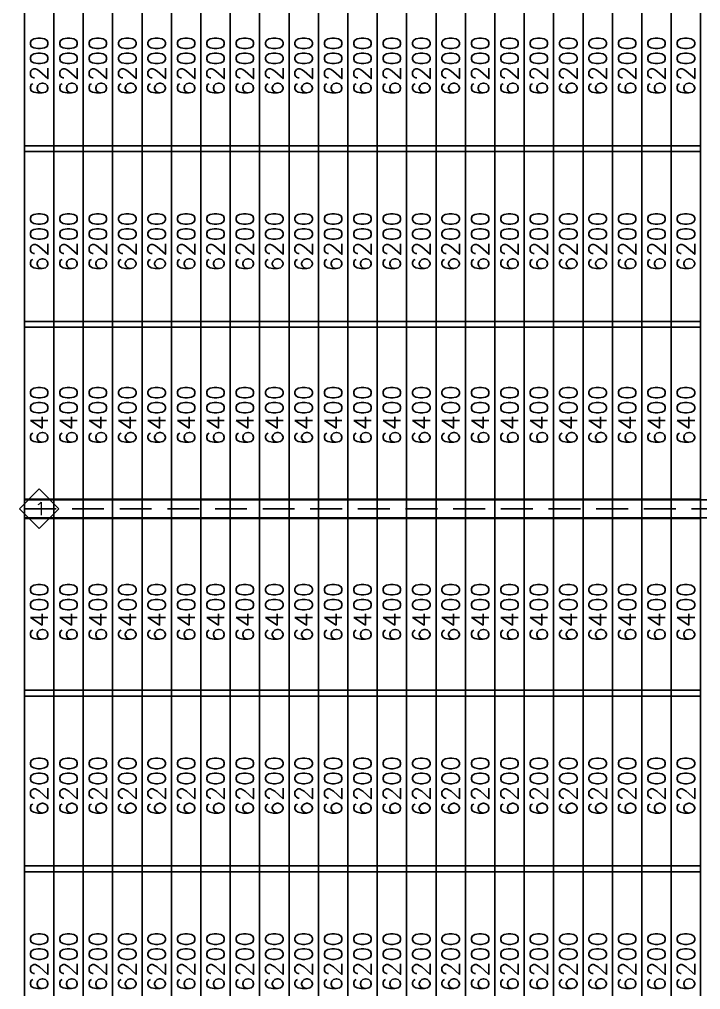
# Model space of a CAD drawing. Extents: x 0 to 143323, y 0 to 101350.
# Drawn here: x 52192 to 75362, y 37845 to 70825 of the extents above; entities that cross this region are included whole.
import ezdxf

# ---------------------------------------------------------------- set-up
doc = ezdxf.new("R2010")
doc.units = 0
doc.linetypes.add('CONTIN', pattern=[0])
doc.linetypes.add('DASHED', pattern=[1620.9, 1083.5, -537.4])
doc.layers.get('0').update_dxf_attribs({"linetype": 'CONTIN'})
for name, color, linetype in [('1', 7, 'CONTIN'), ('2', 6, 'CONTIN'), ('3', 7, 'CONTIN'), ('5', 5, 'DASHED')]:
    doc.layers.add(name, color=color, linetype=linetype)
doc.styles.add('SIMPLEX', font='SIMPLEX')

# ---------------------------------------------------------------- blocks, each defined once
blk = doc.blocks.new('DIAMOND')
for p, q in [((0, 25.4), (-12.7, 12.7)), ((12.7, 12.7), (0, 25.4)), ((-12.7, 12.7), (0, 0)), ((0, 0), (12.7, 12.7))]:
    blk.add_line(p, q)
blk = doc.blocks.new('ROFSHT')
at = {"layer": '1'}
for p, q in [((-0.00024, 48808.7109), (-0.00024, 42639.4766)), ((999.99982, 42639.4766), (999.99982, 48808.7109)), ((999.99982, 48808.7109), (999.99982, 42639.4766)), ((1999.99963, 42639.4766), (1999.99963, 48808.7109)), ((1999.99963, 48808.7109), (1999.99963, 42639.4766)), ((2999.99976, 42639.4766), (2999.99976, 48808.7109)), ((2999.99976, 48808.7109), (2999.99976, 42639.4766)), ((3999.99927, 48808.7109), (3999.99927, 42639.4766)), ((4000, 42639.4766), (4000, 48808.7109)), ((4999.99951, 42639.4766), (4999.99951, 48808.7109)), ((5000, 48808.7109), (5000, 42639.4766)), ((5999.99951, 42639.4766), (5999.99951, 48808.7109)), ((5999.99951, 48808.7109), (5999.99951, 42639.4766)), ((6999.99951, 42639.4766), (6999.99951, 48808.7109)), ((6999.99951, 48808.7109), (6999.99951, 42639.4766)), ((8000, 42639.4766), (8000, 48808.7109)), ((8000, 48808.7109), (8000, 42639.4766)), ((9000, 42639.4766), (9000, 48808.7109)), ((9000, 48808.7109), (9000, 42639.4766)), ((10000, 42639.4766), (10000, 48808.7109)), ((10000, 48808.7109), (10000, 42639.4766)), ((11000, 48808.7109), (11000, 42639.4766)), ((11000.001, 42639.4766), (11000.001, 48808.7109)), ((12000, 42639.4766), (12000, 48808.7109)), ((12000, 48808.7109), (12000, 42639.4766)), ((13000, 42639.4766), (13000, 48808.7109)), ((13000, 48808.7109), (13000, 42639.4766)), ((13999.998, 42639.4766), (13999.998, 48808.7109)), ((13999.998, 48808.7109), (13999.998, 42639.4766)), ((14999.998, 42639.4766), (14999.998, 48808.7109)), ((15000, 48808.7109), (15000, 42639.4766)), ((16000, 42639.4766), (16000, 48808.7109)), ((16000, 48808.7109), (16000, 42639.4766)), ((17000, 42639.4766), (17000, 48808.7109)), ((17000, 48808.7109), (17000, 42639.4766)), ((17999.998, 42639.4766), (17999.998, 48808.7109)), ((18000, 48808.7109), (18000, 42639.4766)), ((19000, 42639.4766), (19000, 48808.7109)), ((19000, 48808.7109), (19000, 42639.4766)), ((20000, 42639.4766), (20000, 48808.7109)), ((20000, 48808.7109), (20000, 42639.4766)), ((21000, 42639.4766), (21000, 48808.7109)), ((21000, 48808.7109), (21000, 42639.4766)), ((22000, 42639.4766), (22000, 48808.7109)), ((22000, 48808.7109), (22000, 42639.4766)), ((22999.998, 42639.4766), (22999.998, 48808.7109)), ((-0.00024, 42838.4844), (-0.00024, 36669.2539)), ((999.99982, 42838.4844), (-0.00024, 42838.4844)), ((-0.00024, 42639.4766), (999.99982, 42639.4766)), ((999.99982, 36669.2539), (999.99982, 42838.4844)), ((999.99982, 42838.4844), (999.99982, 36669.2539)), ((1999.99963, 42838.4844), (999.99982, 42838.4844)), ((999.99982, 42639.4766), (1999.99963, 42639.4766)), ((1999.99963, 36669.2539), (1999.99963, 42838.4844)), ((1999.99963, 42838.4844), (1999.99963, 36669.2539)), ((2999.99976, 42838.4844), (1999.99963, 42838.4844)), ((1999.99963, 42639.4766), (2999.99976, 42639.4766)), ((2999.99976, 36669.2539), (2999.99976, 42838.4844)), ((2999.99976, 42838.4844), (2999.99976, 36669.2539)), ((4000, 42838.4844), (2999.99976, 42838.4844)), ((2999.99976, 42639.4766), (4000, 42639.4766)), ((3999.99927, 42838.4844), (3999.99927, 36669.2539)), ((4999.99951, 42838.4844), (3999.99927, 42838.4844)), ((3999.99927, 42639.4766), (4999.99951, 42639.4766)), ((4000, 36669.2539), (4000, 42838.4844)), ((4999.99951, 36669.2539), (4999.99951, 42838.4844)), ((5000, 42838.4844), (5000, 36669.2539)), ((5999.99951, 42838.4844), (5000, 42838.4844)), ((5000, 42639.4766), (5999.99951, 42639.4766)), ((5999.99951, 36669.2539), (5999.99951, 42838.4844)), ((5999.99951, 42838.4844), (5999.99951, 36669.2539)), ((6999.99951, 42838.4844), (5999.99951, 42838.4844)), ((5999.99951, 42639.4766), (6999.99951, 42639.4766)), ((6999.99951, 36669.2539), (6999.99951, 42838.4844)), ((6999.99951, 42838.4844), (6999.99951, 36669.2539)), ((8000, 42838.4844), (6999.99951, 42838.4844)), ((6999.99951, 42639.4766), (8000, 42639.4766)), ((8000, 36669.2539), (8000, 42838.4844)), ((8000, 42838.4844), (8000, 36669.2539)), ((9000, 42838.4844), (8000, 42838.4844)), ((8000, 42639.4766), (9000, 42639.4766)), ((9000, 36669.2539), (9000, 42838.4844)), ((9000, 42838.4844), (9000, 36669.2539)), ((10000, 42838.4844), (9000, 42838.4844)), ((9000, 42639.4766), (10000, 42639.4766)), ((10000, 36669.2539), (10000, 42838.4844)), ((10000, 42838.4844), (10000, 36669.2539)), ((11000.001, 42838.4844), (10000, 42838.4844)), ((10000, 42639.4766), (11000.001, 42639.4766)), ((11000, 42838.4844), (11000, 36669.2539)), ((12000, 42838.4844), (11000, 42838.4844)), ((11000, 42639.4766), (12000, 42639.4766)), ((11000.001, 36669.2539), (11000.001, 42838.4844)), ((12000, 36669.2539), (12000, 42838.4844)), ((12000, 42838.4844), (12000, 36669.2539)), ((13000, 42838.4844), (12000, 42838.4844)), ((12000, 42639.4766), (13000, 42639.4766)), ((13000, 36669.2539), (13000, 42838.4844)), ((13000, 42838.4844), (13000, 36669.2539)), ((13999.998, 42838.4844), (13000, 42838.4844)), ((13000, 42639.4766), (13999.998, 42639.4766)), ((13999.998, 36669.2539), (13999.998, 42838.4844)), ((13999.998, 42838.4844), (13999.998, 36669.2539)), ((14999.998, 42838.4844), (13999.998, 42838.4844)), ((13999.998, 42639.4766), (14999.998, 42639.4766)), ((14999.998, 36669.2539), (14999.998, 42838.4844)), ((15000, 42838.4844), (15000, 36669.2539)), ((16000, 42838.4844), (15000, 42838.4844)), ((15000, 42639.4766), (16000, 42639.4766)), ((16000, 36669.2539), (16000, 42838.4844)), ((16000, 42838.4844), (16000, 36669.2539)), ((17000, 42838.4844), (16000, 42838.4844)), ((16000, 42639.4766), (17000, 42639.4766)), ((17000, 36669.2539), (17000, 42838.4844)), ((17000, 42838.4844), (17000, 36669.2539)), ((17999.998, 42838.4844), (17000, 42838.4844)), ((17000, 42639.4766), (17999.998, 42639.4766)), ((17999.998, 36669.2539), (17999.998, 42838.4844)), ((18000, 42838.4844), (18000, 36669.2539)), ((19000, 42838.4844), (18000, 42838.4844)), ((18000, 42639.4766), (19000, 42639.4766)), ((19000, 36669.2539), (19000, 42838.4844)), ((19000, 42838.4844), (19000, 36669.2539)), ((20000, 42838.4844), (19000, 42838.4844)), ((19000, 42639.4766), (20000, 42639.4766)), ((20000, 36669.2539), (20000, 42838.4844)), ((20000, 42838.4844), (20000, 36669.2539)), ((21000, 42838.4844), (20000, 42838.4844)), ((20000, 42639.4766), (21000, 42639.4766)), ((21000, 36669.2539), (21000, 42838.4844)), ((21000, 42838.4844), (21000, 36669.2539)), ((22000, 42838.4844), (21000, 42838.4844)), ((21000, 42639.4766), (22000, 42639.4766)), ((22000, 36669.2539), (22000, 42838.4844)), ((22000, 42838.4844), (22000, 36669.2539)), ((22999.998, 42838.4844), (22000, 42838.4844)), ((22000, 42639.4766), (22999.998, 42639.4766)), ((22999.998, 36669.2539), (22999.998, 42838.4844)), ((-0.00024, 36868.2617), (-0.00024, 30828.5605)), ((999.99982, 36868.2617), (-0.00024, 36868.2617)), ((-0.00024, 36669.2539), (999.99982, 36669.2539)), ((999.99982, 30828.5605), (999.99982, 36868.2617)), ((999.99982, 36868.2617), (999.99982, 30828.5605)), ((1999.99963, 36868.2617), (999.99982, 36868.2617)), ((999.99982, 36669.2539), (1999.99963, 36669.2539)), ((1999.99963, 30828.5605), (1999.99963, 36868.2617)), ((1999.99963, 36868.2617), (1999.99963, 30828.5605)), ((2999.99976, 36868.2617), (1999.99963, 36868.2617)), ((1999.99963, 36669.2539), (2999.99976, 36669.2539)), ((2999.99976, 30828.5605), (2999.99976, 36868.2617)), ((2999.99976, 36868.2617), (2999.99976, 30828.5605)), ((4000, 36868.2617), (2999.99976, 36868.2617)), ((2999.99976, 36669.2539), (4000, 36669.2539)), ((3999.99927, 36868.2617), (3999.99927, 30828.5605)), ((4999.99951, 36868.2617), (3999.99927, 36868.2617)), ((3999.99927, 36669.2539), (4999.99951, 36669.2539)), ((4000, 30828.5605), (4000, 36868.2617)), ((4999.99951, 30828.5605), (4999.99951, 36868.2617)), ((5000, 36868.2617), (5000, 30828.5605)), ((5999.99951, 36868.2617), (5000, 36868.2617)), ((5000, 36669.2539), (5999.99951, 36669.2539)), ((5999.99951, 30828.5605), (5999.99951, 36868.2617)), ((5999.99951, 36868.2617), (5999.99951, 30828.5605)), ((6999.99951, 36868.2617), (5999.99951, 36868.2617)), ((5999.99951, 36669.2539), (6999.99951, 36669.2539)), ((6999.99951, 30828.5605), (6999.99951, 36868.2617)), ((6999.99951, 36868.2617), (6999.99951, 30828.5605)), ((8000, 36868.2617), (6999.99951, 36868.2617)), ((6999.99951, 36669.2539), (8000, 36669.2539)), ((8000, 30828.5605), (8000, 36868.2617)), ((8000, 36868.2617), (8000, 30828.5605)), ((9000, 36868.2617), (8000, 36868.2617)), ((8000, 36669.2539), (9000, 36669.2539)), ((9000, 30828.5605), (9000, 36868.2617)), ((9000, 36868.2617), (9000, 30828.5605)), ((10000, 36868.2617), (9000, 36868.2617)), ((9000, 36669.2539), (10000, 36669.2539)), ((10000, 30828.5605), (10000, 36868.2617)), ((10000, 36868.2617), (10000, 30828.5605)), ((11000.001, 36868.2617), (10000, 36868.2617)), ((10000, 36669.2539), (11000.001, 36669.2539)), ((11000, 36868.2617), (11000, 30828.5605)), ((12000, 36868.2617), (11000, 36868.2617)), ((11000, 36669.2539), (12000, 36669.2539)), ((11000.001, 30828.5605), (11000.001, 36868.2617)), ((12000, 30828.5605), (12000, 36868.2617)), ((12000, 36868.2617), (12000, 30828.5605)), ((13000, 36868.2617), (12000, 36868.2617)), ((12000, 36669.2539), (13000, 36669.2539)), ((13000, 30828.5605), (13000, 36868.2617)), ((13000, 36868.2617), (13000, 30828.5605)), ((13999.998, 36868.2617), (13000, 36868.2617)), ((13000, 36669.2539), (13999.998, 36669.2539)), ((13999.998, 30828.5605), (13999.998, 36868.2617)), ((13999.998, 36868.2617), (13999.998, 30828.5605)), ((14999.998, 36868.2617), (13999.998, 36868.2617)), ((13999.998, 36669.2539), (14999.998, 36669.2539)), ((14999.998, 30828.5605), (14999.998, 36868.2617)), ((15000, 36868.2617), (15000, 30828.5605)), ((16000, 36868.2617), (15000, 36868.2617)), ((15000, 36669.2539), (16000, 36669.2539)), ((16000, 30828.5605), (16000, 36868.2617)), ((16000, 36868.2617), (16000, 30828.5605)), ((17000, 36868.2617), (16000, 36868.2617)), ((16000, 36669.2539), (17000, 36669.2539)), ((17000, 30828.5605), (17000, 36868.2617)), ((17000, 36868.2617), (17000, 30828.5605)), ((17999.998, 36868.2617), (17000, 36868.2617)), ((17000, 36669.2539), (17999.998, 36669.2539)), ((17999.998, 30828.5605), (17999.998, 36868.2617)), ((18000, 36868.2617), (18000, 30828.5605)), ((19000, 36868.2617), (18000, 36868.2617)), ((18000, 36669.2539), (19000, 36669.2539)), ((19000, 30828.5605), (19000, 36868.2617)), ((19000, 36868.2617), (19000, 30828.5605)), ((20000, 36868.2617), (19000, 36868.2617)), ((19000, 36669.2539), (20000, 36669.2539)), ((20000, 30828.5605), (20000, 36868.2617)), ((20000, 36868.2617), (20000, 30828.5605)), ((21000, 36868.2617), (20000, 36868.2617)), ((20000, 36669.2539), (21000, 36669.2539)), ((21000, 30828.5605), (21000, 36868.2617)), ((21000, 36868.2617), (21000, 30828.5605)), ((22000, 36868.2617), (21000, 36868.2617)), ((21000, 36669.2539), (22000, 36669.2539)), ((22000, 30828.5605), (22000, 36868.2617)), ((22000, 36868.2617), (22000, 30828.5605)), ((22999.998, 36868.2617), (22000, 36868.2617)), ((22000, 36669.2539), (22999.998, 36669.2539)), ((22999.998, 30828.5605), (22999.998, 36868.2617)), ((-0.00024, 30171.4395), (-0.00024, 30831.8438)), ((-0.00024, 30828.5605), (999.99982, 30828.5605)), ((0, 30804.8008), (45500, 30804.8008)), ((0, 30804.8008), (0, 30195.1992)), ((999.99982, 30171.4395), (999.99982, 30831.8438)), ((999.99982, 30171.4395), (999.99982, 30831.8438)), ((999.99982, 30828.5605), (1999.99963, 30828.5605)), ((1999.99963, 30171.4395), (1999.99963, 30831.8438)), ((1999.99963, 30171.4395), (1999.99963, 30831.8438)), ((1999.99963, 30828.5605), (2999.99976, 30828.5605)), ((2999.99976, 30171.4395), (2999.99976, 30831.8438)), ((2999.99976, 30171.4395), (2999.99976, 30831.8438)), ((2999.99976, 30828.5605), (4000, 30828.5605)), ((3999.99927, 30171.4395), (3999.99927, 30831.8438)), ((3999.99927, 30828.5605), (4999.99951, 30828.5605)), ((4000, 30171.4395), (4000, 30831.8438)), ((4999.99951, 30171.4395), (4999.99951, 30831.8438)), ((5000, 30171.4395), (5000, 30831.8438)), ((5000, 30828.5605), (5999.99951, 30828.5605)), ((5999.99951, 30171.4395), (5999.99951, 30831.8438)), ((5999.99951, 30171.4395), (5999.99951, 30831.8438)), ((5999.99951, 30828.5605), (6999.99951, 30828.5605)), ((6999.99951, 30171.4395), (6999.99951, 30831.8438)), ((6999.99951, 30171.4395), (6999.99951, 30831.8438)), ((6999.99951, 30828.5605), (8000, 30828.5605)), ((8000, 30171.4395), (8000, 30831.8438)), ((8000, 30171.4395), (8000, 30831.8438)), ((8000, 30828.5605), (9000, 30828.5605)), ((9000, 30171.4395), (9000, 30831.8438)), ((9000, 30171.4395), (9000, 30831.8438)), ((9000, 30828.5605), (10000, 30828.5605)), ((10000, 30171.4395), (10000, 30831.8438)), ((10000, 30171.4395), (10000, 30831.8438)), ((10000, 30828.5605), (11000.001, 30828.5605)), ((11000, 30171.4395), (11000, 30831.8438)), ((11000, 30828.5605), (12000, 30828.5605)), ((11000.001, 30171.4395), (11000.001, 30831.8438)), ((12000, 30171.4395), (12000, 30831.8438)), ((12000, 30171.4395), (12000, 30831.8438)), ((12000, 30828.5605), (13000, 30828.5605)), ((13000, 30171.4395), (13000, 30831.8438)), ((13000, 30171.4395), (13000, 30831.8438)), ((13000, 30828.5605), (13999.998, 30828.5605)), ((13999.998, 30171.4395), (13999.998, 30831.8438)), ((13999.998, 30171.4395), (13999.998, 30831.8438)), ((13999.998, 30828.5605), (14999.998, 30828.5605)), ((14999.998, 30171.4395), (14999.998, 30831.8438)), ((15000, 30171.4395), (15000, 30831.8438)), ((15000, 30828.5605), (16000, 30828.5605)), ((16000, 30171.4395), (16000, 30831.8438)), ((16000, 30171.4395), (16000, 30831.8438)), ((16000, 30828.5605), (17000, 30828.5605)), ((17000, 30171.4395), (17000, 30831.8438)), ((17000, 30171.4395), (17000, 30831.8438)), ((17000, 30828.5605), (17999.998, 30828.5605)), ((17999.998, 30171.4395), (17999.998, 30831.8438)), ((18000, 30171.4395), (18000, 30831.8438)), ((18000, 30828.5605), (19000, 30828.5605)), ((19000, 30171.4395), (19000, 30831.8438)), ((19000, 30171.4395), (19000, 30831.8438)), ((19000, 30828.5605), (20000, 30828.5605)), ((20000, 30171.4395), (20000, 30831.8438)), ((20000, 30171.4395), (20000, 30831.8438)), ((20000, 30828.5605), (21000, 30828.5605)), ((21000, 30171.4395), (21000, 30831.8438)), ((21000, 30171.4395), (21000, 30831.8438)), ((21000, 30828.5605), (22000, 30828.5605)), ((22000, 30171.4395), (22000, 30831.8438)), ((22000, 30171.4395), (22000, 30831.8438)), ((22000, 30828.5605), (22999.998, 30828.5605)), ((22999.998, 30171.4395), (22999.998, 30831.8438)), ((-0.00024, 30171.4395), (-0.00024, 24131.7637)), ((999.99982, 30171.4395), (-0.00024, 30171.4395)), ((45500, 30195.1992), (0, 30195.1992)), ((999.99982, 24131.7637), (999.99982, 30171.4395)), ((999.99982, 30171.4395), (999.99982, 24131.7637)), ((1999.99963, 30171.4395), (999.99982, 30171.4395)), ((1999.99963, 24131.7637), (1999.99963, 30171.4395)), ((1999.99963, 30171.4395), (1999.99963, 24131.7637)), ((2999.99976, 30171.4395), (1999.99963, 30171.4395)), ((2999.99976, 24131.7637), (2999.99976, 30171.4395)), ((2999.99976, 30171.4395), (2999.99976, 24131.7637)), ((4000, 30171.4395), (2999.99976, 30171.4395)), ((3999.99927, 30171.4395), (3999.99927, 24131.7637)), ((4999.99951, 30171.4395), (3999.99927, 30171.4395)), ((4000, 24131.7637), (4000, 30171.4395)), ((4999.99951, 24131.7637), (4999.99951, 30171.4395)), ((5000, 30171.4395), (5000, 24131.7637)), ((5999.99951, 30171.4395), (5000, 30171.4395)), ((5999.99951, 24131.7637), (5999.99951, 30171.4395)), ((5999.99951, 30171.4395), (5999.99951, 24131.7637)), ((6999.99951, 30171.4395), (5999.99951, 30171.4395)), ((6999.99951, 24131.7637), (6999.99951, 30171.4395)), ((6999.99951, 30171.4395), (6999.99951, 24131.7637)), ((8000, 30171.4395), (6999.99951, 30171.4395)), ((8000, 24131.7637), (8000, 30171.4395)), ((8000, 30171.4395), (8000, 24131.7637)), ((9000, 30171.4395), (8000, 30171.4395)), ((9000, 24131.7637), (9000, 30171.4395)), ((9000, 30171.4395), (9000, 24131.7637)), ((10000, 30171.4395), (9000, 30171.4395)), ((10000, 24131.7637), (10000, 30171.4395)), ((10000, 30171.4395), (10000, 24131.7637)), ((11000.001, 30171.4395), (10000, 30171.4395)), ((11000, 30171.4395), (11000, 24131.7637)), ((12000, 30171.4395), (11000, 30171.4395)), ((11000.001, 24131.7637), (11000.001, 30171.4395)), ((12000, 24131.7637), (12000, 30171.4395)), ((12000, 30171.4395), (12000, 24131.7637)), ((13000, 30171.4395), (12000, 30171.4395)), ((13000, 24131.7637), (13000, 30171.4395)), ((13000, 30171.4395), (13000, 24131.7637)), ((13999.998, 30171.4395), (13000, 30171.4395)), ((13999.998, 24131.7637), (13999.998, 30171.4395)), ((13999.998, 30171.4395), (13999.998, 24131.7637)), ((14999.998, 30171.4395), (13999.998, 30171.4395)), ((14999.998, 24131.7637), (14999.998, 30171.4395)), ((15000, 30171.4395), (15000, 24131.7637)), ((16000, 30171.4395), (15000, 30171.4395)), ((16000, 24131.7637), (16000, 30171.4395)), ((16000, 30171.4395), (16000, 24131.7637)), ((17000, 30171.4395), (16000, 30171.4395)), ((17000, 24131.7637), (17000, 30171.4395)), ((17000, 30171.4395), (17000, 24131.7637)), ((17999.998, 30171.4395), (17000, 30171.4395)), ((17999.998, 24131.7637), (17999.998, 30171.4395)), ((18000, 30171.4395), (18000, 24131.7637)), ((19000, 30171.4395), (18000, 30171.4395)), ((19000, 24131.7637), (19000, 30171.4395)), ((19000, 30171.4395), (19000, 24131.7637)), ((20000, 30171.4395), (19000, 30171.4395)), ((20000, 24131.7637), (20000, 30171.4395)), ((20000, 30171.4395), (20000, 24131.7637)), ((21000, 30171.4395), (20000, 30171.4395)), ((21000, 24131.7637), (21000, 30171.4395)), ((21000, 30171.4395), (21000, 24131.7637)), ((22000, 30171.4395), (21000, 30171.4395)), ((22000, 24131.7637), (22000, 30171.4395)), ((22000, 30171.4395), (22000, 24131.7637)), ((22999.998, 30171.4395), (22000, 30171.4395)), ((22999.998, 24131.7637), (22999.998, 30171.4395)), ((-0.00024, 24330.7715), (-0.00024, 18161.5391)), ((999.99982, 24330.7715), (-0.00024, 24330.7715)), ((-0.00024, 24131.7637), (999.99982, 24131.7637)), ((999.99982, 18161.5391), (999.99982, 24330.7715)), ((999.99982, 24330.7715), (999.99982, 18161.5391)), ((1999.99963, 24330.7715), (999.99982, 24330.7715)), ((999.99982, 24131.7637), (1999.99963, 24131.7637)), ((1999.99963, 18161.5391), (1999.99963, 24330.7715)), ((1999.99963, 24330.7715), (1999.99963, 18161.5391)), ((2999.99976, 24330.7715), (1999.99963, 24330.7715)), ((1999.99963, 24131.7637), (2999.99976, 24131.7637)), ((2999.99976, 18161.5391), (2999.99976, 24330.7715)), ((2999.99976, 24330.7715), (2999.99976, 18161.5391)), ((4000, 24330.7715), (2999.99976, 24330.7715)), ((2999.99976, 24131.7637), (4000, 24131.7637)), ((3999.99927, 24330.7715), (3999.99927, 18161.5391)), ((4999.99951, 24330.7715), (3999.99927, 24330.7715)), ((3999.99927, 24131.7637), (4999.99951, 24131.7637)), ((4000, 18161.5391), (4000, 24330.7715)), ((4999.99951, 18161.5391), (4999.99951, 24330.7715)), ((5000, 24330.7715), (5000, 18161.5391)), ((5999.99951, 24330.7715), (5000, 24330.7715)), ((5000, 24131.7637), (5999.99951, 24131.7637)), ((5999.99951, 18161.5391), (5999.99951, 24330.7715)), ((5999.99951, 24330.7715), (5999.99951, 18161.5391)), ((6999.99951, 24330.7715), (5999.99951, 24330.7715)), ((5999.99951, 24131.7637), (6999.99951, 24131.7637)), ((6999.99951, 18161.5391), (6999.99951, 24330.7715)), ((6999.99951, 24330.7715), (6999.99951, 18161.5391)), ((8000, 24330.7715), (6999.99951, 24330.7715)), ((6999.99951, 24131.7637), (8000, 24131.7637)), ((8000, 18161.5391), (8000, 24330.7715)), ((8000, 24330.7715), (8000, 18161.5391)), ((9000, 24330.7715), (8000, 24330.7715)), ((8000, 24131.7637), (9000, 24131.7637)), ((9000, 18161.5391), (9000, 24330.7715)), ((9000, 24330.7715), (9000, 18161.5391)), ((10000, 24330.7715), (9000, 24330.7715)), ((9000, 24131.7637), (10000, 24131.7637)), ((10000, 18161.5391), (10000, 24330.7715)), ((10000, 24330.7715), (10000, 18161.5391)), ((11000.001, 24330.7715), (10000, 24330.7715)), ((10000, 24131.7637), (11000.001, 24131.7637)), ((11000, 24330.7715), (11000, 18161.5391)), ((12000, 24330.7715), (11000, 24330.7715)), ((11000, 24131.7637), (12000, 24131.7637)), ((11000.001, 18161.5391), (11000.001, 24330.7715)), ((12000, 18161.5391), (12000, 24330.7715)), ((12000, 24330.7715), (12000, 18161.5391)), ((13000, 24330.7715), (12000, 24330.7715)), ((12000, 24131.7637), (13000, 24131.7637)), ((13000, 18161.5391), (13000, 24330.7715)), ((13000, 24330.7715), (13000, 18161.5391)), ((13999.998, 24330.7715), (13000, 24330.7715)), ((13000, 24131.7637), (13999.998, 24131.7637)), ((13999.998, 18161.5391), (13999.998, 24330.7715)), ((13999.998, 24330.7715), (13999.998, 18161.5391)), ((14999.998, 24330.7715), (13999.998, 24330.7715)), ((13999.998, 24131.7637), (14999.998, 24131.7637)), ((14999.998, 18161.5391), (14999.998, 24330.7715)), ((15000, 24330.7715), (15000, 18161.5391)), ((16000, 24330.7715), (15000, 24330.7715)), ((15000, 24131.7637), (16000, 24131.7637)), ((16000, 18161.5391), (16000, 24330.7715)), ((16000, 24330.7715), (16000, 18161.5391)), ((17000, 24330.7715), (16000, 24330.7715)), ((16000, 24131.7637), (17000, 24131.7637)), ((17000, 18161.5391), (17000, 24330.7715)), ((17000, 24330.7715), (17000, 18161.5391)), ((17999.998, 24330.7715), (17000, 24330.7715)), ((17000, 24131.7637), (17999.998, 24131.7637)), ((17999.998, 18161.5391), (17999.998, 24330.7715)), ((18000, 24330.7715), (18000, 18161.5391)), ((19000, 24330.7715), (18000, 24330.7715)), ((18000, 24131.7637), (19000, 24131.7637)), ((19000, 18161.5391), (19000, 24330.7715)), ((19000, 24330.7715), (19000, 18161.5391)), ((20000, 24330.7715), (19000, 24330.7715)), ((19000, 24131.7637), (20000, 24131.7637)), ((20000, 18161.5391), (20000, 24330.7715)), ((20000, 24330.7715), (20000, 18161.5391)), ((21000, 24330.7715), (20000, 24330.7715)), ((20000, 24131.7637), (21000, 24131.7637)), ((21000, 18161.5391), (21000, 24330.7715)), ((21000, 24330.7715), (21000, 18161.5391)), ((22000, 24330.7715), (21000, 24330.7715)), ((21000, 24131.7637), (22000, 24131.7637)), ((22000, 18161.5391), (22000, 24330.7715)), ((22000, 24330.7715), (22000, 18161.5391)), ((22999.998, 24330.7715), (22000, 24330.7715)), ((22000, 24131.7637), (22999.998, 24131.7637)), ((22999.998, 18161.5391), (22999.998, 24330.7715)), ((-0.00024, 18360.5469), (-0.00024, 12191.3164)), ((999.99982, 18360.5469), (-0.00024, 18360.5469)), ((-0.00024, 18161.5391), (999.99982, 18161.5391)), ((999.99982, 12191.3164), (999.99982, 18360.5469)), ((999.99982, 18360.5469), (999.99982, 12191.3164)), ((1999.99963, 18360.5469), (999.99982, 18360.5469)), ((999.99982, 18161.5391), (1999.99963, 18161.5391)), ((1999.99963, 12191.3164), (1999.99963, 18360.5469)), ((1999.99963, 18360.5469), (1999.99963, 12191.3164)), ((2999.99976, 18360.5469), (1999.99963, 18360.5469)), ((1999.99963, 18161.5391), (2999.99976, 18161.5391)), ((2999.99976, 12191.3164), (2999.99976, 18360.5469)), ((2999.99976, 18360.5469), (2999.99976, 12191.3164)), ((4000, 18360.5469), (2999.99976, 18360.5469)), ((2999.99976, 18161.5391), (4000, 18161.5391)), ((3999.99927, 18360.5469), (3999.99927, 12191.3164)), ((4999.99951, 18360.5469), (3999.99927, 18360.5469)), ((3999.99927, 18161.5391), (4999.99951, 18161.5391)), ((4000, 12191.3164), (4000, 18360.5469)), ((4999.99951, 12191.3164), (4999.99951, 18360.5469)), ((5000, 18360.5469), (5000, 12191.3164)), ((5999.99951, 18360.5469), (5000, 18360.5469)), ((5000, 18161.5391), (5999.99951, 18161.5391)), ((5999.99951, 12191.3164), (5999.99951, 18360.5469)), ((5999.99951, 18360.5469), (5999.99951, 12191.3164)), ((6999.99951, 18360.5469), (5999.99951, 18360.5469)), ((5999.99951, 18161.5391), (6999.99951, 18161.5391)), ((6999.99951, 12191.3164), (6999.99951, 18360.5469)), ((6999.99951, 18360.5469), (6999.99951, 12191.3164)), ((8000, 18360.5469), (6999.99951, 18360.5469)), ((6999.99951, 18161.5391), (8000, 18161.5391)), ((8000, 12191.3164), (8000, 18360.5469)), ((8000, 18360.5469), (8000, 12191.3164)), ((9000, 18360.5469), (8000, 18360.5469)), ((8000, 18161.5391), (9000, 18161.5391)), ((9000, 12191.3164), (9000, 18360.5469)), ((9000, 18360.5469), (9000, 12191.3164)), ((10000, 18360.5469), (9000, 18360.5469)), ((9000, 18161.5391), (10000, 18161.5391)), ((10000, 12191.3164), (10000, 18360.5469)), ((10000, 18360.5469), (10000, 12191.3164)), ((11000.001, 18360.5469), (10000, 18360.5469)), ((10000, 18161.5391), (11000.001, 18161.5391)), ((11000, 18360.5469), (11000, 12191.3164)), ((12000, 18360.5469), (11000, 18360.5469)), ((11000, 18161.5391), (12000, 18161.5391)), ((11000.001, 12191.3164), (11000.001, 18360.5469)), ((12000, 12191.3164), (12000, 18360.5469)), ((12000, 18360.5469), (12000, 12191.3164)), ((13000, 18360.5469), (12000, 18360.5469)), ((12000, 18161.5391), (13000, 18161.5391)), ((13000, 12191.3164), (13000, 18360.5469)), ((13000, 18360.5469), (13000, 12191.3164)), ((13999.998, 18360.5469), (13000, 18360.5469)), ((13000, 18161.5391), (13999.998, 18161.5391)), ((13999.998, 12191.3164), (13999.998, 18360.5469)), ((13999.998, 18360.5469), (13999.998, 12191.3164)), ((14999.998, 18360.5469), (13999.998, 18360.5469)), ((13999.998, 18161.5391), (14999.998, 18161.5391)), ((14999.998, 12191.3164), (14999.998, 18360.5469)), ((15000, 18360.5469), (15000, 12191.3164)), ((16000, 18360.5469), (15000, 18360.5469)), ((15000, 18161.5391), (16000, 18161.5391)), ((16000, 12191.3164), (16000, 18360.5469)), ((16000, 18360.5469), (16000, 12191.3164)), ((17000, 18360.5469), (16000, 18360.5469)), ((16000, 18161.5391), (17000, 18161.5391)), ((17000, 12191.3164), (17000, 18360.5469)), ((17000, 18360.5469), (17000, 12191.3164)), ((17999.998, 18360.5469), (17000, 18360.5469)), ((17000, 18161.5391), (17999.998, 18161.5391)), ((17999.998, 12191.3164), (17999.998, 18360.5469)), ((18000, 18360.5469), (18000, 12191.3164)), ((19000, 18360.5469), (18000, 18360.5469)), ((18000, 18161.5391), (19000, 18161.5391)), ((19000, 12191.3164), (19000, 18360.5469)), ((19000, 18360.5469), (19000, 12191.3164)), ((20000, 18360.5469), (19000, 18360.5469)), ((19000, 18161.5391), (20000, 18161.5391)), ((20000, 12191.3164), (20000, 18360.5469)), ((20000, 18360.5469), (20000, 12191.3164)), ((21000, 18360.5469), (20000, 18360.5469)), ((20000, 18161.5391), (21000, 18161.5391)), ((21000, 12191.3164), (21000, 18360.5469)), ((21000, 18360.5469), (21000, 12191.3164)), ((22000, 18360.5469), (21000, 18360.5469)), ((21000, 18161.5391), (22000, 18161.5391)), ((22000, 12191.3164), (22000, 18360.5469)), ((22000, 18360.5469), (22000, 12191.3164)), ((22999.998, 18360.5469), (22000, 18360.5469)), ((22000, 18161.5391), (22999.998, 18161.5391)), ((22999.998, 12191.3164), (22999.998, 18360.5469))]:
    blk.add_line(p, q, dxfattribs=at)
at = {"layer": '5'}
for p, q in [((0, 0), (0, 61000.0078)), ((0, 30500.0039), (45500, 30500.0039))]:
    blk.add_line(p, q, dxfattribs=at)
at = {"layer": '2', "xscale": 52.7864838, "yscale": 52.7864838, "zscale": 52.7864838}
blk.add_blockref('DIAMOND', (499.99982, 29831.2539), dxfattribs=at)
at = {"layer": '2', "style": 'SIMPLEX'}
blk.add_text('1', height=446.92557, dxfattribs=at).set_placement((354.74899, 30278.1797))
at = {"layer": '3', "style": 'SIMPLEX'}
for s, p in [('6200', (797.95013, 44532.293)), ('6200', (1797.95007, 44532.293)), ('6200', (2797.9502, 44532.293)), ('6200', (3797.9502, 44532.293)), ('6200', (4797.9502, 44532.293)), ('6200', (5797.9502, 44532.293)), ('6200', (6797.9502, 44532.293)), ('6200', (7797.94922, 44532.293)), ('6200', (8797.94922, 44532.293)), ('6200', (9797.9502, 44532.293)), ('6200', (10797.9502, 44532.293)), ('6200', (11797.9492, 44532.293)), ('6200', (12797.9492, 44532.293)), ('6200', (13797.9502, 44532.293)), ('6200', (14797.9502, 44532.293)), ('6200', (15797.9521, 44532.293)), ('6200', (16797.9512, 44532.293)), ('6200', (17797.9512, 44532.293)), ('6200', (18797.9512, 44532.293)), ('6200', (19797.9512, 44532.293)), ('6200', (20797.9512, 44532.293)), ('6200', (21797.9512, 44532.293)), ('6200', (22797.9512, 44532.293)), ('6200', (797.95013, 38562.0703)), ('6200', (1797.95007, 38562.0703)), ('6200', (2797.9502, 38562.0703)), ('6200', (3797.9502, 38562.0703)), ('6200', (4797.9502, 38562.0703)), ('6200', (5797.9502, 38562.0703)), ('6200', (6797.9502, 38562.0703)), ('6200', (7797.94922, 38562.0703)), ('6200', (8797.94922, 38562.0703)), ('6200', (9797.9502, 38562.0703)), ('6200', (10797.9502, 38562.0703)), ('6200', (11797.9492, 38562.0703)), ('6200', (12797.9492, 38562.0703)), ('6200', (13797.9502, 38562.0703)), ('6200', (14797.9502, 38562.0703)), ('6200', (15797.9521, 38562.0703)), ('6200', (16797.9512, 38562.0703)), ('6200', (17797.9512, 38562.0703)), ('6200', (18797.9512, 38562.0703)), ('6200', (19797.9512, 38562.0703)), ('6200', (20797.9512, 38562.0703)), ('6200', (21797.9512, 38562.0703)), ('6200', (22797.9512, 38562.0703)), ('6400', (797.95013, 32656.6113)), ('6400', (1797.95007, 32656.6113)), ('6400', (2797.9502, 32656.6113)), ('6400', (3797.9502, 32656.6113)), ('6400', (4797.9502, 32656.6113)), ('6400', (5797.9502, 32656.6113)), ('6400', (6797.9502, 32656.6113)), ('6400', (7797.94922, 32656.6113)), ('6400', (8797.94922, 32656.6113)), ('6400', (9797.9502, 32656.6113)), ('6400', (10797.9502, 32656.6113)), ('6400', (11797.9492, 32656.6113)), ('6400', (12797.9492, 32656.6113)), ('6400', (13797.9502, 32656.6113)), ('6400', (14797.9502, 32656.6113)), ('6400', (15797.9521, 32656.6113)), ('6400', (16797.9512, 32656.6113)), ('6400', (17797.9512, 32656.6113)), ('6400', (18797.9512, 32656.6113)), ('6400', (19797.9512, 32656.6113)), ('6400', (20797.9512, 32656.6113)), ('6400', (21797.9512, 32656.6113)), ('6400', (22797.9512, 32656.6113)), ('6400', (797.95013, 25959.7988)), ('6400', (1797.95007, 25959.7988)), ('6400', (2797.9502, 25959.7988)), ('6400', (3797.9502, 25959.7988)), ('6400', (4797.9502, 25959.7988)), ('6400', (5797.9502, 25959.7988)), ('6400', (6797.9502, 25959.7988)), ('6400', (7797.94922, 25959.7988)), ('6400', (8797.94922, 25959.7988)), ('6400', (9797.9502, 25959.7988)), ('6400', (10797.9502, 25959.7988)), ('6400', (11797.9492, 25959.7988)), ('6400', (12797.9492, 25959.7988)), ('6400', (13797.9502, 25959.7988)), ('6400', (14797.9502, 25959.7988)), ('6400', (15797.9521, 25959.7988)), ('6400', (16797.9512, 25959.7988)), ('6400', (17797.9512, 25959.7988)), ('6400', (18797.9512, 25959.7988)), ('6400', (19797.9512, 25959.7988)), ('6400', (20797.9512, 25959.7988)), ('6400', (21797.9512, 25959.7988)), ('6400', (22797.9512, 25959.7988)), ('6200', (797.95013, 20054.3535)), ('6200', (1797.95007, 20054.3535)), ('6200', (2797.9502, 20054.3535)), ('6200', (3797.9502, 20054.3535)), ('6200', (4797.9502, 20054.3535)), ('6200', (5797.9502, 20054.3535)), ('6200', (6797.9502, 20054.3535)), ('6200', (7797.94922, 20054.3535)), ('6200', (8797.94922, 20054.3535)), ('6200', (9797.9502, 20054.3535)), ('6200', (10797.9502, 20054.3535)), ('6200', (11797.9492, 20054.3535)), ('6200', (12797.9492, 20054.3535)), ('6200', (13797.9502, 20054.3535)), ('6200', (14797.9502, 20054.3535)), ('6200', (15797.9521, 20054.3535)), ('6200', (16797.9512, 20054.3535)), ('6200', (17797.9512, 20054.3535)), ('6200', (18797.9512, 20054.3535)), ('6200', (19797.9512, 20054.3535)), ('6200', (20797.9512, 20054.3535)), ('6200', (21797.9512, 20054.3535)), ('6200', (22797.9512, 20054.3535)), ('6200', (797.95013, 14084.1309)), ('6200', (1797.95007, 14084.1309)), ('6200', (2797.9502, 14084.1309)), ('6200', (3797.9502, 14084.1309)), ('6200', (4797.9502, 14084.1309)), ('6200', (5797.9502, 14084.1309)), ('6200', (6797.9502, 14084.1309)), ('6200', (7797.94922, 14084.1309)), ('6200', (8797.94922, 14084.1309)), ('6200', (9797.9502, 14084.1309)), ('6200', (10797.9502, 14084.1309)), ('6200', (11797.9492, 14084.1309)), ('6200', (12797.9492, 14084.1309)), ('6200', (13797.9502, 14084.1309)), ('6200', (14797.9502, 14084.1309)), ('6200', (15797.9521, 14084.1309)), ('6200', (16797.9512, 14084.1309)), ('6200', (17797.9512, 14084.1309)), ('6200', (18797.9512, 14084.1309)), ('6200', (19797.9512, 14084.1309)), ('6200', (20797.9512, 14084.1309)), ('6200', (21797.9512, 14084.1309)), ('6200', (22797.9512, 14084.1309))]:
    blk.add_text(s, height=595.900757, rotation=90, dxfattribs=at).set_placement(p)

msp = doc.modelspace()

# ---------------------------------------------------------------- block references
msp.add_blockref('ROFSHT', (52361.9063, 23690.748))

doc.saveas('drawing.dxf')
